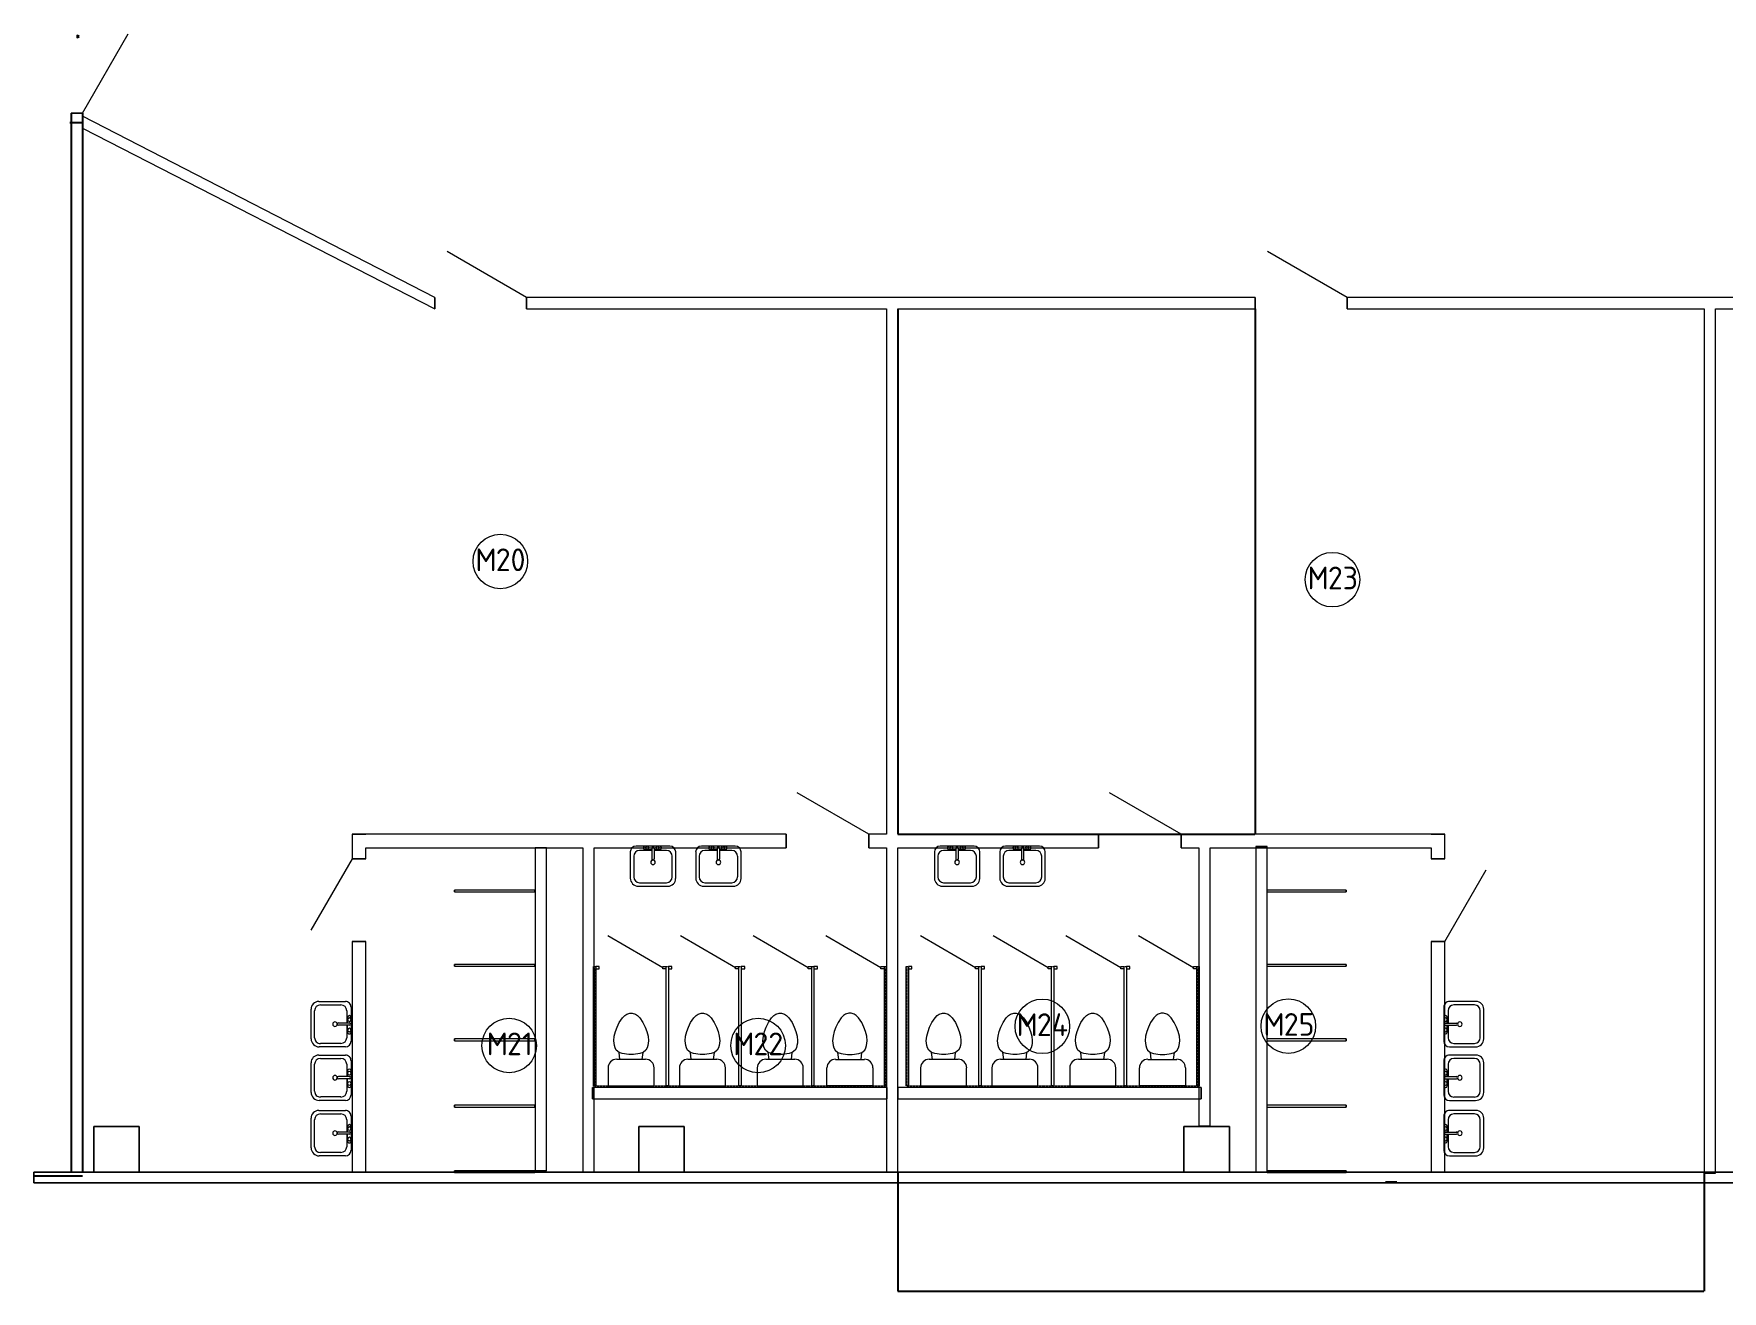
# Model space of a CAD drawing. Header units: millimetres. Extents: x -324727 to -241623, y -397163 to -324471.
# Drawn here: x -324727 to -306142, y -363235 to -349391 of the extents above; entities that cross this region are included whole.
import ezdxf

# ---------------------------------------------------------------- set-up
doc = ezdxf.new("R2010")
doc.units = ezdxf.units.MM
doc.linetypes.add('Штрих 2 х 1 мм', pattern=[3, 2, -1])
for name, color, linetype, lineweight in [('Аннотация', 7, 'Continuous', 9), ('Двери', 7, 'Continuous', 9), ('Марки помещений', 7, 'Continuous', 18), ('Несущие колонны', 7, 'Continuous', 9), ('Обобщенные модели', 7, 'Continuous', 9), ('Перекрытие', 7, 'Continuous', 9), ('Сантехника', 7, 'Continuous', 18), ('Стены внутренние', 7, 'Continuous', 9), ('Стены наружные', 7, 'Continuous', 9), ('Части', 7, 'Continuous', 9)]:
    doc.layers.add(name, color=color, linetype=linetype, lineweight=lineweight)
doc.layers.add('СКУД', color=210, linetype='Continuous')
doc.styles.add('GOST Common_2', font='GOST Common.ttf', dxfattribs={"height": 250})
doc.styles.get("Standard").update_dxf_attribs({"font": 'arial.ttf'})
doc.dimstyles.new('ISO-25', dxfattribs={"dimtxt": 2.5, "dimasz": 2.5, "dimexe": 1.25, "dimexo": 0.625, "dimtad": 1, "dimtxsty": 'Standard', "dimcen": 2.5, "dimadec": 0, "dimazin": 0, "dimtfac": 1, "dimtmove": 0, "dimatfit": 3, "dimfxl": 1, "dimarcsym": 0})

# ---------------------------------------------------------------- blocks, each defined once
blk = doc.blocks.new('Деревянные дверные блоки однопольные - 2100х1010_левая_ глухая-5080074-АБЧ на отметке _8_100')
at = {"layer": 'Двери', "lineweight": 18}
blk.add_line((505, 63), (-370, 568), dxfattribs=at)
blk = doc.blocks.new('AC_Дверь_Однопольная_ПВХ_ГОСТ30970-2014 - 910х2100h глухая_ левая-6779587-АБЧ на отметке _8_100')
at = {"layer": 'Двери', "lineweight": 18}
blk.add_line((455, 75), (-333, 530), dxfattribs=at)
blk = doc.blocks.new('AC_Дверь_Однопольная_ПВХ_ГОСТ30970-2014 - 910х2100h глухая_ левая-6789168-АБЧ на отметке _8_100')
at = {"layer": 'Двери', "lineweight": 18}
blk.add_line((455, 75), (-333, 530), dxfattribs=at)
blk = doc.blocks.new('035_Перегородки СУ - 035_Перегородки СУ-6788913-АБЧ на отметке _8_100')
at = {"layer": 'Обобщенные модели'}
for p, q in [((750, -200), (143.8, 150)), ((1550, -200), (943.8, 150)), ((2350, -200), (1743.8, 150)), ((3150, -200), (2543.8, 150)), ((-12.5, -1500), (-12.5, -187.5)), ((12.5, -187.5), (12.5, -1500)), ((50, -187.5), (12.5, -187.5)), ((12.5, -212.5), (50, -212.5)), ((50, -212.5), (50, -187.5)), ((750, -212.5), (750, -187.5)), ((750, -187.5), (787.5, -187.5)), ((787.5, -212.5), (750, -212.5)), ((787.5, -1500), (787.5, -187.5)), ((850, -187.5), (812.5, -187.5)), ((812.5, -187.5), (812.5, -1500)), ((812.5, -212.5), (850, -212.5)), ((850, -212.5), (850, -187.5)), ((1550, -212.5), (1550, -187.5)), ((1550, -187.5), (1587.5, -187.5)), ((1587.5, -212.5), (1550, -212.5)), ((1587.5, -1500), (1587.5, -187.5)), ((1650, -187.5), (1612.5, -187.5)), ((1612.5, -187.5), (1612.5, -1500)), ((1612.5, -212.5), (1650, -212.5)), ((1650, -212.5), (1650, -187.5)), ((2350, -212.5), (2350, -187.5)), ((2350, -187.5), (2387.5, -187.5)), ((2387.5, -212.5), (2350, -212.5)), ((2387.5, -1500), (2387.5, -187.5)), ((2450, -187.5), (2412.5, -187.5)), ((2412.5, -187.5), (2412.5, -1500)), ((2412.5, -212.5), (2450, -212.5)), ((2450, -212.5), (2450, -187.5)), ((3150, -212.5), (3150, -187.5)), ((3150, -187.5), (3187.5, -187.5)), ((3187.5, -212.5), (3150, -212.5)), ((3187.5, -1500), (3187.5, -187.5)), ((3212.5, -187.5), (3212.5, -1500))]:
    blk.add_line(p, q, dxfattribs=at)
at = {"layer": 'Обобщенные модели', "linetype": 'Штрих 2 х 1 мм'}
for p, q in [((-12.5, -187.5), (12.5, -187.5)), ((0, -1500), (0, -200)), ((787.5, -187.5), (812.5, -187.5)), ((1587.5, -187.5), (1612.5, -187.5)), ((2387.5, -187.5), (2412.5, -187.5)), ((3187.5, -187.5), (3212.5, -187.5)), ((3200, -1500), (3200, -200)), ((12.5, -1500), (-12.5, -1500)), ((0, -1500), (3200, -1500)), ((812.5, -1500), (787.5, -1500)), ((1612.5, -1500), (1587.5, -1500)), ((2412.5, -1500), (2387.5, -1500)), ((3212.5, -1500), (3187.5, -1500))]:
    blk.add_line(p, q, dxfattribs=at)
blk = doc.blocks.new('Туалет-Домашний-3D - Туалет-Домашний-3D-4567028-АБЧ на отметке _8_100')
at = {"layer": 'Сантехника'}
for p, q in [((-154, 152), (-130, 203)), ((-130, 203), (-95, 254)), ((-95, 254), (-70, 279)), ((-70, 279), (-48, 292)), ((-48, 292), (-13, 305)), ((-13, 305), (13, 305)), ((13, 305), (48, 292)), ((48, 292), (70, 279)), ((70, 279), (95, 254)), ((95, 254), (130, 203)), ((130, 203), (154, 152)), ((-191, 0), (-186, 51)), ((-186, 51), (-172, 102)), ((-172, 102), (-154, 152)), ((154, 152), (172, 102)), ((172, 102), (186, 51)), ((186, 51), (191, 0)), ((-188, -25), (-191, 0)), ((-184, -51), (-188, -25)), ((-177, -76), (-184, -51)), ((-163, -102), (-177, -76)), ((-132, -127), (-163, -102)), ((-97, -140), (-132, -127)), ((-123, -204), (-132, -127)), ((-25, -152), (-97, -140)), ((25, -152), (-25, -152)), ((97, -140), (25, -152)), ((132, -127), (97, -140)), ((123, -204), (132, -127)), ((163, -102), (132, -127)), ((177, -76), (163, -102)), ((184, -51), (177, -76)), ((188, -25), (184, -51)), ((191, 0), (188, -25)), ((-253, -298), (-253, -495)), ((159, -204), (-159, -204)), ((253, -495), (253, -298)), ((-253, -495), (253, -495))]:
    blk.add_line(p, q, dxfattribs=at)
for centre, start, end in [((-159, -298), 90, 180), ((159, -298), 0, 90)]:
    blk.add_arc(centre, 94.6, start, end, dxfattribs=at)
blk = doc.blocks.new('Туалет-Домашний-3D - Туалет-Домашний-3D-822862-АБЧ на отметке _8_100')
at = {"layer": 'Сантехника'}
for p, q in [((-253, 495), (253, 495)), ((-253, 298), (-253, 495)), ((253, 495), (253, 298)), ((159, 204), (-159, 204)), ((-123, 204), (-132, 127)), ((123, 204), (132, 127)), ((-188, 25), (-191, 0)), ((-191, 0), (-186, -51)), ((-184, 51), (-188, 25)), ((-177, 76), (-184, 51)), ((-163, 102), (-177, 76)), ((-132, 127), (-163, 102)), ((-97, 140), (-132, 127)), ((-25, 152), (-97, 140)), ((25, 152), (-25, 152)), ((97, 140), (25, 152)), ((132, 127), (97, 140)), ((163, 102), (132, 127)), ((177, 76), (163, 102)), ((184, 51), (177, 76)), ((188, 25), (184, 51)), ((186, -51), (191, 0)), ((191, 0), (188, 25)), ((-186, -51), (-172, -102)), ((-172, -102), (-154, -152)), ((-154, -152), (-130, -203)), ((130, -203), (154, -152)), ((154, -152), (172, -102)), ((172, -102), (186, -51)), ((-130, -203), (-95, -254)), ((-95, -254), (-70, -279)), ((-70, -279), (-48, -292)), ((-48, -292), (-13, -305)), ((-13, -305), (13, -305)), ((13, -305), (48, -292)), ((48, -292), (70, -279)), ((70, -279), (95, -254)), ((95, -254), (130, -203))]:
    blk.add_line(p, q, dxfattribs=at)
for centre, start, end in [((-159, 298), 180, 270), ((159, 298), 270, 360)]:
    blk.add_arc(centre, 94.6, start, end, dxfattribs=at)
blk = doc.blocks.new('Туалетный столик с раковиной-Квадратный - 500 x 440 мм-3423765-АБЧ на отметке _8_100')
at = {"layer": 'Сантехника'}
for p, q in [((-234, 117), (-234, -171)), ((-234, 117), (-234, -171)), ((-196, 69), (-196, -158)), ((202, 180), (-171, 180)), ((202, 180), (-171, 180)), ((3, 133), (-133, 133)), ((92, 180), (-73, 180)), ((-73, 142), (3, 142)), ((3, 161), (3, 40)), ((28, 161), (28, 40)), ((28, 142), (92, 142)), ((164, 133), (28, 133)), ((228, -158), (228, 69)), ((266, -176), (266, 117)), ((266, -176), (266, 117)), ((-145, -260), (181, -260)), ((-145, -260), (181, -260)), ((-133, -222), (164, -222))]:
    blk.add_line(p, q, dxfattribs=at)
for centre, radius, start, end in [((-171, 117), 63.5, 90, 180), ((-171, 117), 63.5, 90, 180), ((-133, 69), 63.5, 90, 180), ((-73, 161), 19, 90, 270), ((-48, 161), 19, 360, 180), ((-48, 161), 19, 180, 0), ((16, 3), 25.4, 360, 180), ((16, 3), 25.4, 180, 0), ((16, 161), 12.7, 360, 180), ((16, 40), 12.7, 180, 0), ((66, 161), 19, 360, 180), ((66, 161), 19, 180, 360), ((92, 161), 19, 270, 90), ((164, 69), 63.5, 0, 90), ((202, 117), 63.5, 0, 90), ((202, 117), 63.5, 360, 90), ((-145, -171), 88.9, 180, 270), ((-145, -171), 88.9, 180, 270), ((-133, -158), 63.5, 180, 270), ((164, -158), 63.5, 270, 0), ((181, -176), 84.4, 270, 360), ((181, -176), 84.4, 270, 0)]:
    blk.add_arc(centre, radius, start, end, dxfattribs=at)
blk = doc.blocks.new('Туалетный столик с раковиной-Квадратный - 500 x 440 мм-4584201-АБЧ на отметке _8_100')
at = {"layer": 'Сантехника'}
for p, q in [((-145, 260), (181, 260)), ((-145, 260), (181, 260)), ((-133, 222), (164, 222)), ((-234, -117), (-234, 171)), ((-234, -117), (-234, 171)), ((-196, -69), (-196, 158)), ((228, 158), (228, -69)), ((266, 176), (266, -117)), ((266, 176), (266, -117)), ((202, -180), (-171, -180)), ((202, -180), (-171, -180)), ((3, -133), (-133, -133)), ((-73, -142), (3, -142)), ((92, -180), (-73, -180)), ((3, -161), (3, -40)), ((28, -161), (28, -40)), ((164, -133), (28, -133)), ((28, -142), (92, -142))]:
    blk.add_line(p, q, dxfattribs=at)
for centre, radius, start, end in [((-145, 171), 88.9, 90, 180), ((-145, 171), 88.9, 90, 180), ((-133, 158), 63.5, 90, 180), ((164, 158), 63.5, 360, 90), ((181, 176), 84.4, 0, 90), ((181, 176), 84.4, 360, 90), ((16, -3), 25.4, 360, 180), ((-171, -117), 63.5, 180, 270), ((-171, -117), 63.5, 180, 270), ((-133, -69), 63.5, 180, 270), ((-73, -161), 19, 90, 270), ((-48, -161), 19, 360, 180), ((-48, -161), 19, 180, 0), ((16, -3), 25.4, 180, 0), ((16, -40), 12.7, 360, 180), ((16, -161), 12.7, 180, 0), ((66, -161), 19, 0, 180), ((66, -161), 19, 180, 0), ((92, -161), 19, 270, 90), ((164, -69), 63.5, 270, 360), ((202, -117), 63.5, 270, 0), ((202, -117), 63.5, 270, 0)]:
    blk.add_arc(centre, radius, start, end, dxfattribs=at)
blk = doc.blocks.new('ADSK_КолоннаНесущая_Бетон_Консоль_Средняя_ГОСТ 25628-90 - 500х500-1786645-АБЧ на отметке _8_100')
at = {"layer": 'Несущие колонны'}
for p, q in [((250, 250), (-250, 250)), ((-250, 250), (-250, -250)), ((-250, 250), (-250, -250)), ((250, 250), (-250, 250)), ((250, -250), (250, 250)), ((250, 250), (250, -250)), ((-250, -250), (250, -250)), ((-250, -250), (250, -250))]:
    blk.add_line(p, q, dxfattribs=at)
blk = doc.blocks.new('em_Марка_Помещение - Номер-3469094-АБЧ на отметке _8_100')
at = {"layer": 'Марки помещений'}
blk.add_circle((0, 0), 3, dxfattribs=at)
blk = doc.blocks.new('*D108')
at = {"layer": 'Defpoints', "color": 0, "transparency": 16777216}
for p in [(-315217, -361924), (-306342, -361935), (-306342, -363234)]:
    blk.add_point(p, dxfattribs=at)
at = {"layer": 'Аннотация', "color": 0, "lineweight": -2, "transparency": 16777216}
for p, q in [((-315217, -361925), (-315217, -363235)), ((-306342, -361936), (-306342, -363235)), ((-315215, -363234), (-306345, -363234))]:
    blk.add_line(p, q, dxfattribs=at)
at = {"layer": 'Аннотация', "color": 0, "transparency": 16777216}
for points in [[(-315215, -363234), (-315215, -363234), (-315217, -363234)], [(-306345, -363234), (-306345, -363234), (-306342, -363234)]]:
    blk.add_solid(points, dxfattribs=at)
at = {"layer": 'Аннотация', "color": 0, "transparency": 16777216, "insert": (-310780, -363232), "char_height": 2.5, "attachment_point": 5}
blk.add_mtext('8875', dxfattribs=at)
blk = doc.blocks.new('*D109')
at = {"color": 0, "lineweight": -2, "transparency": 16777216}
for p, q in [((-315217, -352419), (-315217, -358204)), ((-311282, -352419), (-311282, -358204)), ((-315215, -358203), (-311285, -358203))]:
    blk.add_line(p, q, dxfattribs=at)
at = {"color": 0, "transparency": 16777216}
for points in [[(-315215, -358203), (-315215, -358203), (-315217, -358203)], [(-311285, -358203), (-311285, -358203), (-311282, -358203)]]:
    blk.add_solid(points, dxfattribs=at)
at = {"layer": 'Defpoints', "color": 0, "transparency": 16777216}
for p in [(-315217, -352418, 14219), (-311282, -352418, 14219), (-311282, -358203)]:
    blk.add_point(p, dxfattribs=at)
at = {"color": 0, "transparency": 16777216, "insert": (-313250, -358201), "char_height": 2.5, "attachment_point": 5}
blk.add_mtext('3935', dxfattribs=at)

msp = doc.modelspace()

# ---------------------------------------------------------------- linework, layer by layer
for p, q in [((-324317.003, -350265.191, 6511.768), (-324317.003, -361923.976)), ((-324192.003, -350265.191, 6511.768), (-324192.003, -361922.976)), ((-324190, -350370), (-324330, -350370)), ((-324727.003, -361982.976), (-324727.003, -361982.976)), ((-324190, -361970), (-324720, -361970))]:
    msp.add_line(p, q)
at = {"layer": 'Несущие колонны'}
for p, q in [((-324192.003, -361522.976), (-324192.003, -361922.976)), ((-324192.003, -361922.976), (-324192.003, -361522.976)), ((-324192.003, -361922.976), (-323792.003, -361922.976)), ((-323792.003, -361922.976), (-324192.003, -361922.976))]:
    msp.add_line(p, q, dxfattribs=at)
at = {"layer": 'Перекрытие'}
for p, q in [((-323567.002, -361422.976), (-324067.003, -361422.976)), ((-324067.003, -361422.976), (-324067.003, -361922.976)), ((-324067.003, -361922.976), (-324067.003, -361422.976)), ((-324067.003, -361422.976), (-323567.002, -361422.976)), ((-323567.002, -361922.976), (-323567.002, -361422.976)), ((-323567.002, -361422.976), (-323567.002, -361922.976)), ((-317567.002, -361422.976), (-318067.002, -361422.976)), ((-318067.002, -361422.976), (-318067.002, -361922.976)), ((-318067.002, -361922.976), (-318067.002, -361422.976)), ((-318067.002, -361422.976), (-317567.002, -361422.976)), ((-317567.002, -361922.976), (-317567.002, -361422.976)), ((-317567.002, -361422.976), (-317567.002, -361922.976)), ((-311567.002, -361422.976), (-312067.002, -361422.976)), ((-312067.002, -361422.976), (-312067.002, -361922.976)), ((-312067.002, -361922.976), (-312067.002, -361422.976)), ((-312067.002, -361422.976), (-311567.002, -361422.976)), ((-311567.002, -361922.976), (-311567.002, -361422.976)), ((-311567.002, -361422.976), (-311567.002, -361922.976)), ((-318067.002, -361922.976), (-323567.002, -361922.976)), ((-323567.002, -361922.976), (-318067.002, -361922.976)), ((-312067.002, -361922.976), (-317567.002, -361922.976)), ((-317567.002, -361922.976), (-312067.002, -361922.976)), ((-306067.002, -361922.976), (-311567.002, -361922.976)), ((-311567.002, -361922.976), (-306067.002, -361922.976))]:
    msp.add_line(p, q, dxfattribs=at)
at = {"layer": 'СКУД'}
msp.add_lwpolyline([(-324227.386, -349419.755), (-324247.88, -349407.923), (-324247.88, -349431.588)], close=True, dxfattribs=at)
at = {"layer": 'Стены внутренние'}
for p, q in [((-324192.003, -350265.191, 6511.768), (-324317.003, -350265.191, 6511.768)), ((-324317.003, -350265.191, 6511.768), (-324192.003, -350265.191, 6511.768)), ((-320312.002, -352292.976, 14219.473), (-324192.003, -350298.105)), ((-320312.002, -352292.976, 14219.473), (-324192.003, -350298.105)), ((-324192.003, -350428.849), (-320312.002, -352417.976, 14219.473)), ((-324192.003, -350428.849), (-320312.002, -352417.976, 14219.473)), ((-320312.002, -352417.976, 14219.473), (-320312.002, -352292.976, 14219.473)), ((-320312.002, -352292.976, 14219.473), (-320312.002, -352417.976, 14219.473)), ((-311282.002, -352292.976, 14219.473), (-319302.002, -352292.976, 14219.473)), ((-319302.002, -352292.976, 14219.473), (-319302.002, -352417.976, 14219.473)), ((-319302.002, -352417.976, 14219.473), (-319302.002, -352292.976, 14219.473)), ((-311282.002, -352292.976, 14219.473), (-319302.002, -352292.976, 14219.473)), ((-311282.002, -352417.976, 14219.473), (-311282.002, -352292.976, 14219.473)), ((-311282.002, -352292.976, 14219.473), (-311282.002, -352417.976, 14219.473)), ((-304047.051, -352292.976, 14219.473), (-310272.002, -352292.976, 14219.473)), ((-310272.002, -352292.976, 14219.473), (-310272.002, -352417.976, 14219.473)), ((-310272.002, -352417.976, 14219.473), (-310272.002, -352292.976, 14219.473)), ((-304047.051, -352292.976, 14219.473), (-310272.002, -352292.976, 14219.473)), ((-319302.002, -352417.976, 14219.473), (-315342.002, -352417.976, 14219.473)), ((-319302.002, -352417.976, 14219.473), (-315342.002, -352417.976, 14219.473)), ((-315342.002, -352417.976), (-315342.002, -358183.976)), ((-315342.002, -352417.976, 14219.473), (-315342.002, -358183.976)), ((-315217.002, -358183.976), (-315217.002, -352417.976)), ((-315217.002, -358183.976), (-315217.002, -352417.976, 14219.473)), ((-315217.002, -352417.976, 14219.473), (-311282.002, -352417.976, 14219.473)), ((-315217.002, -352417.976, 14219.473), (-311282.002, -352417.976, 14219.473)), ((-310272.002, -352417.976, 14219.473), (-306342.002, -352417.976, 14219.473)), ((-310272.002, -352417.976, 14219.473), (-306342.002, -352417.976, 14219.473)), ((-306342.002, -352417.976), (-306342.002, -361935.476)), ((-306342.002, -352417.976, 14219.473), (-306342.002, -361935.476)), ((-306217.002, -361935.476), (-306217.002, -352417.976)), ((-306217.002, -361935.476), (-306217.002, -352417.976, 14219.473)), ((-306217.002, -352417.976, 14219.473), (-304047.051, -352417.976, 14219.473)), ((-306217.002, -352417.976, 14219.473), (-304047.051, -352417.976, 14219.473)), ((-321072.002, -358202.976), (-321222.002, -358202.976)), ((-321222.002, -358202.976), (-321222.002, -358472.976)), ((-321222.002, -358202.976), (-321072.002, -358202.976)), ((-321222.002, -358202.976), (-321222.002, -358472.976)), ((-316447.002, -358202.976), (-321072.002, -358202.976)), ((-316447.002, -358202.976), (-321072.002, -358202.976)), ((-316447.002, -358352.976), (-316447.002, -358202.976)), ((-316447.002, -358202.976), (-316447.002, -358352.976)), ((-315342.002, -358202.976), (-315537.002, -358202.976)), ((-315537.002, -358202.976), (-315537.002, -358352.976)), ((-315537.002, -358352.976), (-315537.002, -358202.976)), ((-315342.002, -358202.976), (-315537.002, -358202.976)), ((-315342.002, -358183.976), (-315342.002, -358202.976)), ((-315342.002, -358183.976), (-315342.002, -358202.976)), ((-315217.002, -358202.976), (-315217.002, -358183.976)), ((-315217.002, -358202.976), (-315217.002, -358183.976)), ((-313007.002, -358202.976), (-315217.002, -358202.976)), ((-313007.002, -358202.976), (-315217.002, -358202.976)), ((-313007.002, -358352.976), (-313007.002, -358202.976)), ((-313007.002, -358202.976), (-313007.002, -358352.976)), ((-309347.002, -358202.976), (-312097.002, -358202.976)), ((-312097.002, -358202.976), (-312097.002, -358352.976)), ((-309347.002, -358202.976), (-312097.002, -358202.976)), ((-312097.002, -358352.976), (-312097.002, -358202.976)), ((-309197.002, -358202.976), (-309347.002, -358202.976)), ((-309347.002, -358202.976), (-309197.002, -358202.976)), ((-309197.002, -358472.976), (-309197.002, -358202.976)), ((-309197.002, -358472.976), (-309197.002, -358202.976)), ((-321222.002, -358472.976), (-321072.002, -358472.976)), ((-321072.002, -358472.976), (-321222.002, -358472.976)), ((-321072.002, -358472.976), (-321072.002, -358352.976)), ((-321072.002, -358472.976), (-321072.002, -358352.976)), ((-321072.002, -358352.976), (-318684.502, -358352.976)), ((-321072.002, -358352.976), (-318684.502, -358352.976)), ((-319084.502, -358352.976), (-319209.502, -358352.976)), ((-319209.502, -358352.976), (-319209.502, -361907.976)), ((-319209.502, -358352.976), (-319084.502, -358352.976)), ((-319209.502, -358352.976), (-319209.502, -361907.976)), ((-319084.502, -361907.976), (-319084.502, -358352.976)), ((-319084.502, -361907.976), (-319084.502, -358352.976)), ((-318684.502, -358352.976), (-318684.502, -361923.976)), ((-318684.502, -358352.976), (-318684.502, -361923.976)), ((-318559.502, -358352.976), (-316447.002, -358352.976)), ((-318559.502, -358352.976), (-316447.002, -358352.976)), ((-318559.502, -361923.976), (-318559.502, -358352.976)), ((-318559.502, -361923.976), (-318559.502, -358352.976)), ((-315537.002, -358352.976), (-315342.002, -358352.976)), ((-315537.002, -358352.976), (-315342.002, -358352.976)), ((-315342.002, -358352.976), (-315342.002, -361923.976)), ((-315342.002, -358352.976), (-315342.002, -361923.976)), ((-315217.002, -358352.976), (-313007.002, -358352.976)), ((-315217.002, -358352.976), (-313007.002, -358352.976)), ((-315217.002, -361923.976), (-315217.002, -358352.976)), ((-315217.002, -361923.976), (-315217.002, -358352.976)), ((-312097.002, -358352.976), (-311902.002, -358352.976)), ((-312097.002, -358352.976), (-311902.002, -358352.976)), ((-311902.002, -358352.976), (-311902.002, -361417.976)), ((-311902.002, -358352.976), (-311902.002, -361417.976)), ((-311777.002, -358352.976), (-309347.002, -358352.976)), ((-311777.002, -358352.976), (-309347.002, -358352.976)), ((-311777.002, -361417.976), (-311777.002, -358352.976)), ((-311777.002, -361417.976), (-311777.002, -358352.976)), ((-311152.002, -358340.476), (-311277.002, -358340.476)), ((-311277.002, -358340.476), (-311277.002, -361922.976)), ((-311277.002, -358340.476), (-311152.002, -358340.476)), ((-311277.002, -358340.476), (-311277.002, -361922.976)), ((-311152.002, -358817.976), (-311152.002, -358340.476)), ((-311152.002, -361922.976), (-311152.002, -358340.476)), ((-309347.002, -358352.976), (-309347.002, -358472.976)), ((-309347.002, -358352.976), (-309347.002, -358472.976)), ((-309347.002, -358472.976), (-309197.002, -358472.976)), ((-309197.002, -358472.976), (-309347.002, -358472.976)), ((-311152.002, -359637.976), (-311152.002, -358837.976)), ((-321072.002, -359382.976), (-321222.002, -359382.976)), ((-321222.002, -359382.976), (-321222.002, -361923.976)), ((-321222.002, -359382.976), (-321072.002, -359382.976)), ((-321222.002, -359382.976), (-321222.002, -361923.976)), ((-321072.002, -361923.976), (-321072.002, -359382.976)), ((-321072.002, -361923.976), (-321072.002, -359382.976)), ((-309197.002, -359382.976), (-309347.002, -359382.976)), ((-309347.002, -359382.976), (-309347.002, -361922.976)), ((-309347.002, -359382.976), (-309197.002, -359382.976)), ((-309347.002, -359382.976), (-309347.002, -361922.976)), ((-309197.002, -361922.976), (-309197.002, -359382.976)), ((-309197.002, -361922.976), (-309197.002, -359382.976)), ((-311152.002, -360457.976), (-311152.002, -359657.976)), ((-311152.002, -361187.976), (-311152.002, -360477.976)), ((-315337.002, -360992.976), (-318577.002, -360992.976)), ((-318577.002, -360992.976), (-318577.002, -361117.976)), ((-318577.002, -361117.976), (-318577.002, -360992.976)), ((-315337.002, -360992.976), (-318577.002, -360992.976)), ((-315337.002, -361117.976), (-315337.002, -360992.976)), ((-315337.002, -360992.976), (-315337.002, -361117.976)), ((-311877.002, -360992.976), (-315217.002, -360992.976)), ((-315217.002, -360992.976), (-315217.002, -361117.976)), ((-311877.002, -360992.976), (-315217.002, -360992.976)), ((-315217.002, -361117.976), (-315217.002, -360992.976)), ((-311877.002, -361117.976), (-311877.002, -360992.976)), ((-311877.002, -360992.976), (-311877.002, -361117.976)), ((-318577.002, -361117.976), (-315337.002, -361117.976)), ((-318577.002, -361117.976), (-315337.002, -361117.976)), ((-315217.002, -361117.976), (-311877.002, -361117.976)), ((-315217.002, -361117.976), (-311877.002, -361117.976)), ((-311152.002, -361907.976), (-311152.002, -361207.976)), ((-311902.002, -361417.976), (-311777.002, -361417.976)), ((-311777.002, -361417.976), (-311902.002, -361417.976)), ((-324192.003, -361922.976), (-324067.003, -361922.976)), ((-324067.003, -361922.976), (-324192.003, -361922.976)), ((-321222.002, -361923.976), (-321072.002, -361923.976)), ((-321072.002, -361923.976), (-321222.002, -361923.976)), ((-319209.502, -361907.976), (-319084.502, -361907.976)), ((-319084.502, -361907.976), (-319209.502, -361907.976)), ((-318684.502, -361923.976), (-318559.502, -361923.976)), ((-318559.502, -361923.976), (-318684.502, -361923.976)), ((-315342.002, -361923.976), (-315217.002, -361923.976)), ((-315217.002, -361923.976), (-315342.002, -361923.976)), ((-311277.002, -361922.976), (-311152.002, -361922.976)), ((-311152.002, -361922.976), (-311277.002, -361922.976)), ((-309724.965, -362028.94), (-309849.965, -362028.94)), ((-309849.965, -362028.94), (-309724.965, -362028.94)), ((-309347.002, -361922.976), (-309197.002, -361922.976)), ((-309197.002, -361922.976), (-309347.002, -361922.976)), ((-306342.002, -361935.476), (-306217.002, -361935.476)), ((-306217.002, -361935.476), (-306342.002, -361935.476)), ((-324067.003, -362042.976), (-324192.003, -362042.976)), ((-324192.003, -362042.976), (-324067.003, -362042.976)), ((-313087.465, -362042.976), (-313212.465, -362042.976)), ((-313212.465, -362042.976), (-313087.465, -362042.976)), ((-312662.465, -362042.976), (-312787.465, -362042.976)), ((-312787.465, -362042.976), (-312662.465, -362042.976)), ((-309199.965, -362042.976), (-309324.965, -362042.976)), ((-309324.965, -362042.976), (-309199.965, -362042.976)), ((-307242.003, -362042.976), (-307367.003, -362042.976)), ((-307367.003, -362042.976), (-307242.003, -362042.976)), ((-306717.003, -362042.976), (-306842.003, -362042.976)), ((-306842.003, -362042.976), (-306717.003, -362042.976))]:
    msp.add_line(p, q, dxfattribs=at)
at = {"layer": 'Стены наружные'}
for p, q in [((-319212.002, -358817.976), (-320095.966, -358817.976)), ((-320095.966, -358817.976), (-320095.966, -358837.976)), ((-320095.966, -358837.976), (-320095.966, -358817.976)), ((-319212.002, -358817.976), (-320095.966, -358817.976)), ((-320095.966, -358837.976), (-319212.002, -358837.976)), ((-320095.966, -358837.976), (-319212.002, -358837.976)), ((-319212.002, -358837.976), (-319212.002, -358817.976)), ((-319212.002, -358817.976), (-319212.002, -358837.976)), ((-310280.539, -358817.976), (-311152.002, -358817.976)), ((-310280.539, -358817.976), (-311152.002, -358817.976)), ((-311152.002, -358837.976), (-311152.002, -358817.976)), ((-311152.002, -358837.976), (-310280.539, -358837.976)), ((-311152.002, -358837.976), (-310280.539, -358837.976)), ((-310280.539, -358837.976), (-310280.539, -358817.976)), ((-310280.539, -358817.976), (-310280.539, -358837.976)), ((-319212.002, -359637.976), (-320095.966, -359637.976)), ((-320095.966, -359637.976), (-320095.966, -359657.976)), ((-320095.966, -359657.976), (-320095.966, -359637.976)), ((-319212.002, -359637.976), (-320095.966, -359637.976)), ((-320095.966, -359657.976), (-319212.002, -359657.976)), ((-320095.966, -359657.976), (-319212.002, -359657.976)), ((-319212.002, -359657.976), (-319212.002, -359637.976)), ((-319212.002, -359637.976), (-319212.002, -359657.976)), ((-310280.539, -359637.976), (-311152.002, -359637.976)), ((-310280.539, -359637.976), (-311152.002, -359637.976)), ((-311152.002, -359657.976), (-311152.002, -359637.976)), ((-311152.002, -359657.976), (-310280.539, -359657.976)), ((-311152.002, -359657.976), (-310280.539, -359657.976)), ((-310280.539, -359657.976), (-310280.539, -359637.976)), ((-310280.539, -359637.976), (-310280.539, -359657.976)), ((-319212.002, -360457.976), (-320095.966, -360457.976)), ((-320095.966, -360457.976), (-320095.966, -360477.976)), ((-320095.966, -360477.976), (-320095.966, -360457.976)), ((-319212.002, -360457.976), (-320095.966, -360457.976)), ((-320095.966, -360477.976), (-319212.002, -360477.976)), ((-320095.966, -360477.976), (-319212.002, -360477.976)), ((-319212.002, -360477.976), (-319212.002, -360457.976)), ((-319212.002, -360457.976), (-319212.002, -360477.976)), ((-310280.539, -360457.976), (-311152.002, -360457.976)), ((-310280.539, -360457.976), (-311152.002, -360457.976)), ((-311152.002, -360477.976), (-311152.002, -360457.976)), ((-311152.002, -360477.976), (-310280.539, -360477.976)), ((-311152.002, -360477.976), (-310280.539, -360477.976)), ((-310280.539, -360477.976), (-310280.539, -360457.976)), ((-310280.539, -360457.976), (-310280.539, -360477.976)), ((-319212.002, -361187.976), (-320095.966, -361187.976)), ((-320095.966, -361187.976), (-320095.966, -361207.976)), ((-320095.966, -361207.976), (-320095.966, -361187.976)), ((-319212.002, -361187.976), (-320095.966, -361187.976)), ((-320095.966, -361207.976), (-319212.002, -361207.976)), ((-320095.966, -361207.976), (-319212.002, -361207.976)), ((-319212.002, -361207.976), (-319212.002, -361187.976)), ((-319212.002, -361187.976), (-319212.002, -361207.976)), ((-310280.539, -361187.976), (-311152.002, -361187.976)), ((-310280.539, -361187.976), (-311152.002, -361187.976)), ((-311152.002, -361207.976), (-311152.002, -361187.976)), ((-311152.002, -361207.976), (-310280.539, -361207.976)), ((-311152.002, -361207.976), (-310280.539, -361207.976)), ((-310280.539, -361207.976), (-310280.539, -361187.976)), ((-310280.539, -361187.976), (-310280.539, -361207.976)), ((-297267.002, -361922.976), (-324727.003, -361922.976)), ((-324727.003, -361922.976), (-324727.003, -362042.976)), ((-319212.002, -361907.976), (-320095.966, -361907.976)), ((-320095.966, -361907.976), (-320095.966, -361927.976)), ((-320095.966, -361927.976), (-320095.966, -361907.976)), ((-319212.002, -361907.976), (-320095.966, -361907.976)), ((-320095.966, -361927.976), (-319212.002, -361927.976)), ((-320095.966, -361927.976), (-319212.002, -361927.976)), ((-319212.002, -361927.976), (-319212.002, -361907.976)), ((-319212.002, -361907.976), (-319212.002, -361927.976)), ((-310280.539, -361907.976), (-311152.002, -361907.976)), ((-310280.539, -361907.976), (-311152.002, -361907.976)), ((-311152.002, -361927.976), (-311152.002, -361907.976)), ((-311152.002, -361922.976), (-311152.002, -361927.976)), ((-311152.002, -361927.976), (-310280.539, -361927.976)), ((-311152.002, -361927.976), (-310280.539, -361927.976)), ((-310280.539, -361927.976), (-310280.539, -361907.976)), ((-310280.539, -361907.976), (-310280.539, -361927.976)), ((-324727.003, -362042.976), (-299617.003, -362042.976))]:
    msp.add_line(p, q, dxfattribs=at)
at = {"layer": 'Части'}
for p, q in [((-296446.253, -361922.976), (-324727.003, -361922.976)), ((-324727.003, -361922.976), (-324727.003, -361923.976)), ((-324727.003, -361923.976), (-324727.003, -361922.976)), ((-324727.003, -361923.976), (-296446.253, -361923.976)), ((-296446.253, -361923.976), (-324727.003, -361923.976)), ((-324727.003, -361923.976), (-324727.003, -362041.976)), ((-324727.003, -362041.976), (-324727.003, -361923.976)), ((-324727.003, -362041.976), (-296446.253, -362041.976)), ((-296446.253, -362041.976), (-324727.003, -362041.976)), ((-324727.003, -362041.976), (-324727.003, -362042.976)), ((-324727.003, -362042.976), (-324727.003, -362041.976)), ((-324727.003, -362042.976), (-296446.253, -362042.976)), ((-318863.059, -362042.976), (-318988.059, -362042.976)), ((-309379.503, -362042.976), (-318863.059, -362042.976)), ((-309254.503, -362042.976), (-309379.503, -362042.976)), ((-304694.129, -362042.976), (-309254.503, -362042.976))]:
    msp.add_line(p, q, dxfattribs=at)

# ---------------------------------------------------------------- block references
at = {"layer": 'Двери', "lineweight": 9}
for name, p, rotation in [('Деревянные дверные блоки однопольные - 2100х1010_левая_ глухая-5080074-АБЧ на отметке _8_100', (-324254.503, -349760.191, 6511.768), 270), ('AC_Дверь_Однопольная_ПВХ_ГОСТ30970-2014 - 910х2100h глухая_ левая-6789168-АБЧ на отметке _8_100', (-321147.002, -358927.976), 90), ('AC_Дверь_Однопольная_ПВХ_ГОСТ30970-2014 - 910х2100h глухая_ левая-6779587-АБЧ на отметке _8_100', (-309272.002, -358927.976), 270)]:
    msp.add_blockref(name, p, dxfattribs=dict(at, rotation=rotation))
for name, p in [('Деревянные дверные блоки однопольные - 2100х1010_левая_ глухая-5080074-АБЧ на отметке _8_100', (-319807.002, -352355.476, 14219.473)), ('Деревянные дверные блоки однопольные - 2100х1010_левая_ глухая-5080074-АБЧ на отметке _8_100', (-310777.002, -352355.476, 14219.473)), ('AC_Дверь_Однопольная_ПВХ_ГОСТ30970-2014 - 910х2100h глухая_ левая-6789168-АБЧ на отметке _8_100', (-315992.002, -358277.976)), ('AC_Дверь_Однопольная_ПВХ_ГОСТ30970-2014 - 910х2100h глухая_ левая-6779587-АБЧ на отметке _8_100', (-312552.002, -358277.976))]:
    msp.add_blockref(name, p, dxfattribs=at)
at = {"layer": 'Марки помещений', "xscale": 99.99999999999993, "yscale": 99.99999999999993, "zscale": 99.99999999999993}
for p in [(-319591.717, -355200.617), (-310432.579, -355400.617), (-313625.691, -360318.605), (-310917.822, -360316.105), (-319494.217, -360530.102), (-316754.459, -360530.102)]:
    msp.add_blockref('em_Марка_Помещение - Номер-3469094-АБЧ на отметке _8_100', p, dxfattribs=at)
at = {"layer": 'Несущие колонны', "lineweight": 9}
for p in [(-323817.002, -361672.976), (-317817.002, -361672.976), (-311817.002, -361672.976)]:
    msp.add_blockref('ADSK_КолоннаНесущая_Бетон_Консоль_Средняя_ГОСТ 25628-90 - 500х500-1786645-АБЧ на отметке _8_100', p, dxfattribs=at)
at = {"layer": 'Обобщенные модели', "lineweight": 9}
for p in [(-318552.002, -359472.976), (-315112.002, -359472.976)]:
    msp.add_blockref('035_Перегородки СУ - 035_Перегородки СУ-6788913-АБЧ на отметке _8_100', p, dxfattribs=at)
at = {"layer": 'Сантехника', "lineweight": 9}
for name, p in [('Туалетный столик с раковиной-Квадратный - 500 x 440 мм-3423765-АБЧ на отметке _8_100', (-317927.092, -358515.497)), ('Туалетный столик с раковиной-Квадратный - 500 x 440 мм-3423765-АБЧ на отметке _8_100', (-317207.092, -358515.497)), ('Туалетный столик с раковиной-Квадратный - 500 x 440 мм-3423765-АБЧ на отметке _8_100', (-314579.592, -358515.497)), ('Туалетный столик с раковиной-Квадратный - 500 x 440 мм-3423765-АБЧ на отметке _8_100', (-313859.592, -358515.497)), ('Туалет-Домашний-3D - Туалет-Домашний-3D-4567028-АБЧ на отметке _8_100', (-318152.002, -360478.28)), ('Туалет-Домашний-3D - Туалет-Домашний-3D-4567028-АБЧ на отметке _8_100', (-317367.002, -360478.28)), ('Туалет-Домашний-3D - Туалет-Домашний-3D-4567028-АБЧ на отметке _8_100', (-316510.398, -360478.28)), ('Туалет-Домашний-3D - Туалет-Домашний-3D-4567028-АБЧ на отметке _8_100', (-314712.002, -360478.28)), ('Туалет-Домашний-3D - Туалет-Домашний-3D-4567028-АБЧ на отметке _8_100', (-313927.002, -360478.28)), ('Туалет-Домашний-3D - Туалет-Домашний-3D-4567028-АБЧ на отметке _8_100', (-313070.398, -360478.28))]:
    msp.add_blockref(name, p, dxfattribs=at)
for name, p, rotation in [('Туалетный столик с раковиной-Квадратный - 500 x 440 мм-4584201-АБЧ на отметке _8_100', (-321414.523, -360310.566), 90.0000000000001), ('Туалет-Домашний-3D - Туалет-Домашний-3D-822862-АБЧ на отметке _8_100', (-315743.606, -360478.28), 180), ('Туалет-Домашний-3D - Туалет-Домашний-3D-822862-АБЧ на отметке _8_100', (-312303.606, -360478.28), 180), ('Туалетный столик с раковиной-Квадратный - 500 x 440 мм-3423765-АБЧ на отметке _8_100', (-309026.982, -360310.566), 89.9999999999999), ('Туалетный столик с раковиной-Квадратный - 500 x 440 мм-4584201-АБЧ на отметке _8_100', (-321414.523, -360900.566), 90.0000000000001), ('Туалетный столик с раковиной-Квадратный - 500 x 440 мм-3423765-АБЧ на отметке _8_100', (-309026.982, -360900.566), 89.9999999999999), ('Туалетный столик с раковиной-Квадратный - 500 x 440 мм-4584201-АБЧ на отметке _8_100', (-321414.523, -361510.566), 90.0000000000001), ('Туалетный столик с раковиной-Квадратный - 500 x 440 мм-3423765-АБЧ на отметке _8_100', (-309026.982, -361510.566), 89.9999999999999)]:
    msp.add_blockref(name, p, dxfattribs=dict(at, rotation=rotation))

# ---------------------------------------------------------------- texts
at = {"layer": 'Марки помещений', "lineweight": 9, "char_height": 250, "attachment_point": 1, "style": 'GOST Common_2'}
for s, insert, width in [('\\fGOST Common|b0|i0|c204|p34|;М', (-319866.312, -355057.266), 272.57375), ('20', (-319641.416, -355057.266), 432.91125), ('\\fGOST Common|b0|i0|c204|p34|;М', (-310707.173, -355257.266), 272.57375), ('23', (-310482.277, -355257.266), 432.91125), ('\\fGOST Common|b0|i0|c204|p34|;М', (-313910.285, -360175.254), 272.57375), ('24', (-313685.389, -360175.254), 456.96187), ('\\fGOST Common|b0|i0|c204|p34|;М', (-311192.416, -360172.754), 272.57375), ('25', (-310967.52, -360172.754), 432.91125), ('\\fGOST Common|b0|i0|c204|p34|;М', (-319742.312, -360386.75), 272.57375), ('21', (-319517.416, -360386.75), 368.77625), ('\\fGOST Common|b0|i0|c204|p34|;М', (-317029.053, -360386.75), 272.57375), ('22', (-316804.158, -360386.75), 432.91125)]:
    msp.add_mtext(s, dxfattribs=dict(at, insert=insert, width=width))

# ---------------------------------------------------------------- dimensions: what is measured, and where the dimension line sits
dim = msp.add_linear_dim(base=(-311282.002, -358202.976), p1=(-315217.002, -352417.976, 14219.473), p2=(-311282.002, -352417.976, 14219.473), dimstyle='ISO-25')
dim.commit()
dim.dimension.update_dxf_attribs({"geometry": '*D109', "text_midpoint": (-313249.502, -358201.074)})
at = {"layer": 'Аннотация'}
dim = msp.add_linear_dim(base=(-306342.002, -363233.932), p1=(-315217.002, -361923.976), p2=(-306342.002, -361935.476), dimstyle='ISO-25', dxfattribs=at)
dim.commit()
dim.dimension.update_dxf_attribs({"geometry": '*D108', "text_midpoint": (-310779.502, -363232.031)})

doc.saveas('drawing.dxf')
